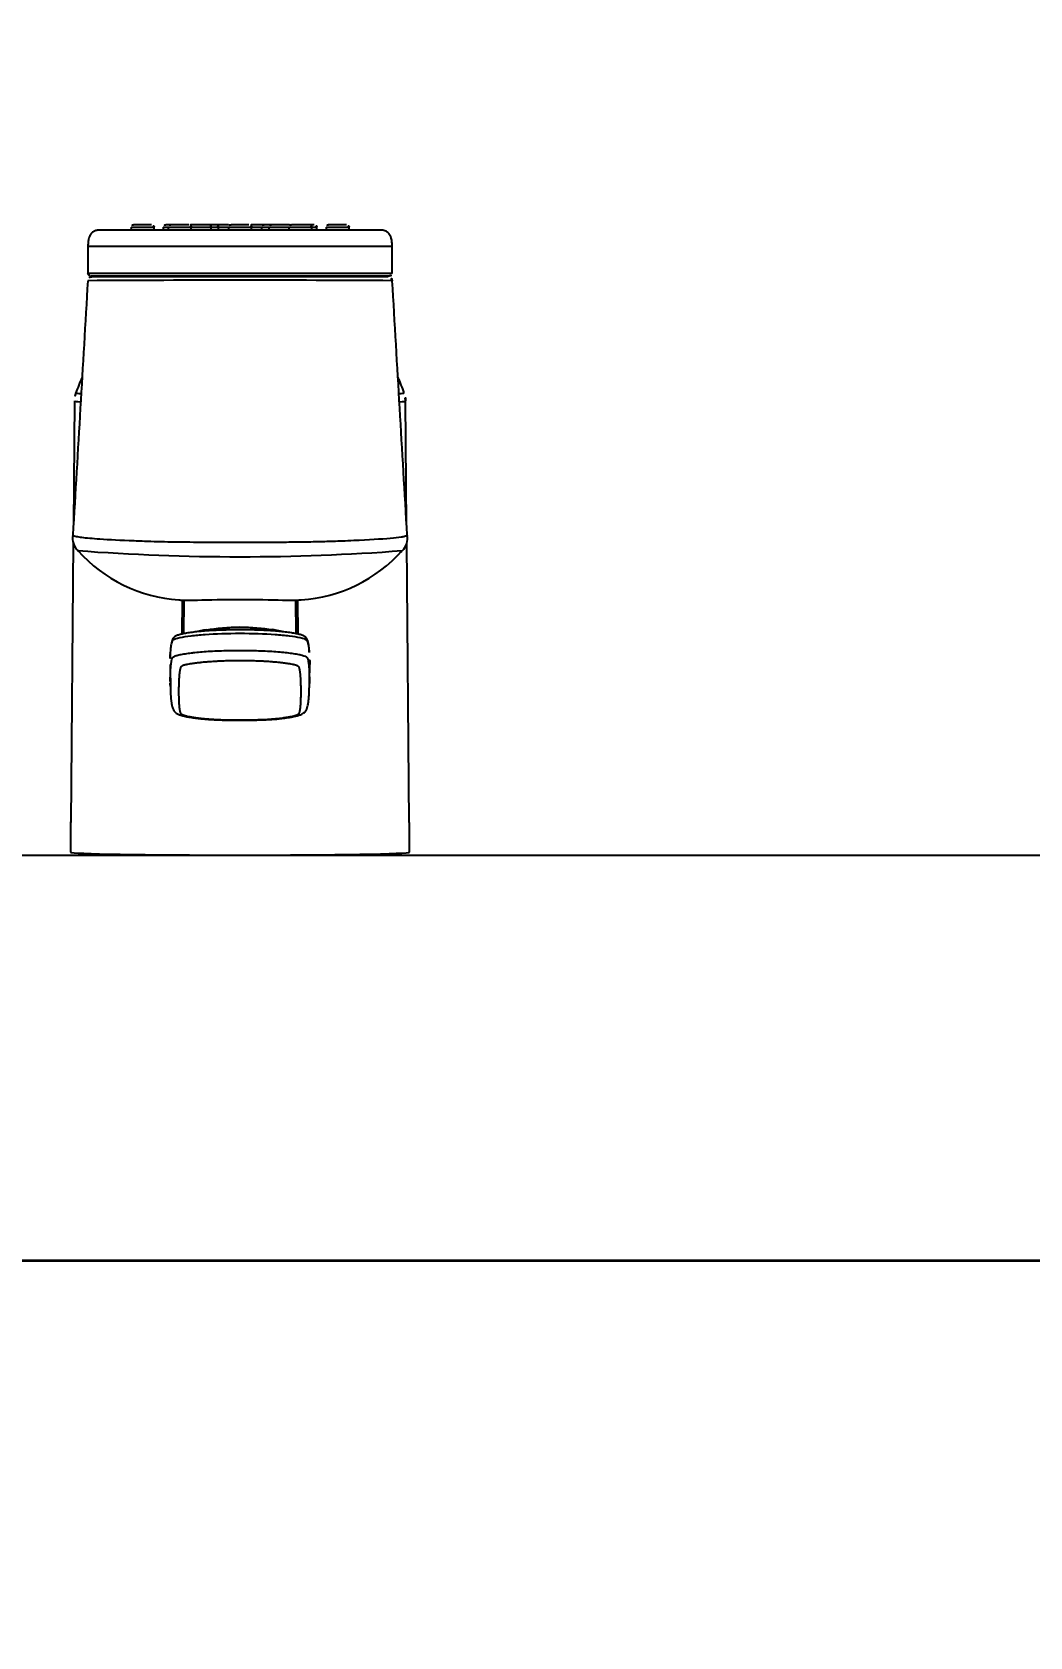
# Model space of a CAD drawing. Header units: metres. Extents: x 503482 to 1007323, y 2781056 to 5562345.
# Drawn here: x 503519.8337 to 503519.9515, y 2781133.132 to 2781133.3214 of the extents above; entities that cross this region are included whole.
import ezdxf

# ---------------------------------------------------------------- set-up
doc = ezdxf.new("R2010")
doc.units = ezdxf.units.M
doc.header["$LTSCALE"] = 10
doc.header["$MEASUREMENT"] = 0
doc.header["$PDMODE"] = 3
doc.layers.get('0').update_dxf_attribs({"linetype": 'CONTINUOUS'})
doc.layers.get('DEFPOINTS').update_dxf_attribs({"linetype": 'CONTINUOUS'})
doc.layers.add('01 wall', color=4, linetype='CONTINUOUS', lineweight=35)
doc.layers.add('01_WALLS', color=7, linetype='CONTINUOUS', lineweight=25)
doc.layers.add('FUR', color=31, linetype='CONTINUOUS')
doc.layers.add('IDS_FIXT', color=31, linetype='CONTINUOUS')
doc.styles.add('AREAL', font='times.ttf')
doc.dimstyles.new('bdc-1-100-A', dxfattribs={"dimtxt": 0.2, "dimasz": 0.1, "dimexe": 0, "dimexo": 0, "dimgap": 0.05, "dimtad": 1, "dimzin": 7, "dimdsep": 46, "dimtxsty": 'AREAL', "dimblk": 'OBLIQUE', "dimcen": 0.001, "dimdle": 0.1, "dimse1": 1, "dimse2": 1, "dimclrd": 15, "dimclre": 8, "dimclrt": 3, "dimadec": 0, "dimazin": 0, "dimtfac": 1, "dimtix": 1, "dimtmove": 2, "dimatfit": 3, "dimldrblk": 'OBLIQUE', "dimfxl": 0.1, "dimtolj": 1, "dimtzin": 0, "dimlwe": 5, "dimarcsym": 0})

# ---------------------------------------------------------------- blocks, each defined once
blk = doc.blocks.new('_Oblique')
at = {"color": 0, "linetype": 'ByBlock', "lineweight": -2}
blk.add_line((-0.5, -0.5), (0.5, 0.5), dxfattribs=at)
blk = doc.blocks.new('*D702')
at = {"layer": '01_WALLS', "color": 15, "linetype": 'Continuous', "lineweight": -2, "ltscale": 0.04, "transparency": 16777216}
blk.add_line((503519.1112062877, 2781134.250168437), (503520.8112062876, 2781134.250168437), dxfattribs=at)
at = {"layer": 'DEFPOINTS', "color": 0, "ltscale": 0.04, "transparency": 16777216}
for p in [(503520.7112062877, 2781134.250168437), (503519.2112062877, 2781133.132032817), (503520.7112062877, 2781133.132032817)]:
    blk.add_point(p, dxfattribs=at)
at = {"layer": '01_WALLS', "color": 15, "lineweight": -2, "ltscale": 0.04, "transparency": 16777216, "xscale": 0.1, "yscale": 0.1, "zscale": 0.1, "rotation": 180}
blk.add_blockref('_Oblique', (503519.2112062877, 2781134.250168437), dxfattribs=at)
at = {"layer": '01_WALLS', "color": 15, "lineweight": -2, "ltscale": 0.04, "transparency": 16777216, "xscale": 0.1, "yscale": 0.1, "zscale": 0.1}
blk.add_blockref('_Oblique', (503520.7112062877, 2781134.250168437), dxfattribs=at)
at = {"layer": '01_WALLS', "color": 3, "lineweight": 5, "ltscale": 0.04, "transparency": 16777216, "insert": (503519.9612062877, 2781134.402187182), "char_height": 0.2, "attachment_point": 5, "style": 'AREAL'}
blk.add_mtext('\\A1;1.50', dxfattribs=at)
blk = doc.blocks.new('A$C59800132')
at = {"layer": 'IDS_FIXT'}
for p, q in [((70.53582442779769, 39.96942723289431), (37.56549714607172, 39.68165571335429)), ((74.04450738797732, 40.00005147778028), (70.53587751620218, 40.00005147778028)), ((5.736527797509552, 37.94390776121963), (2.514865838987134, 37.94390776121963)), ((2.514865838988042, 2.056203957560683), (2.514865838988042, 37.9438989979999)), ((5.736527797509552, 37.94390776121963), (5.736527797509552, 2.056195194341853)), ((35.46178911022344, 39.66329413468429), (20.79646323116595, 39.53529227784203)), ((6.036527797509732, 2.356195194341125), (6.036527797509732, 37.64390776121945)), ((6.136527797509188, 36.00005147778029), (6.036527797509732, 36.00005147778029)), ((6.136527797509188, 37.47236745372084), (6.136527797509188, 2.527735431243852)), ((-2.20137717406e-05, 32.56302614601736), (-2.20137717406e-05, 30.45264450388641)), ((0.6281100883543334, 32.86879941157804), (0.2947422642964739, 32.86298045456442)), ((0.2947422642964739, 30.15269019534026), (0.2947422642964739, 32.86298045456442)), ((-2.20137717406e-05, 28.75880008083732), (-2.20137717406e-05, 28.16744385158472)), ((0.2947422642964739, 30.15269019534026), (0.6283792414615164, 30.14686654024081)), ((0.628361063767443, 29.06457772718932), (0.2947422642964739, 29.05875438938347)), ((0.2947422642964739, 28.46739816013178), (0.2947422642964739, 29.05875438938347)), ((0.628337269417898, 28.47322108260597), (0.2947422642964739, 28.46739816013178)), ((0.2947422642964739, 25.75710790090671), (0.2947422642964739, 28.46739816013178)), ((-2.20137717406e-05, 28.16744385158472), (-2.20137717406e-05, 26.05706220945467)), ((48.31142024799738, 26.85393894781828), (44.29845203870534, 26.81891830480708)), ((48.26400564943014, 26.63348646965642), (44.30563307562532, 26.59904631452264)), ((53.88904956090028, 28.18501993600512), (51.91261834958278, 28.21977783983675)), ((54.53338344485473, 28.17951111347611), (52.53323948923753, 28.21468621997792)), ((-2.20137717406e-05, 25.81630284241511), (-2.20137717406e-05, 23.70592120028414)), ((0.2947422642964739, 23.40596689173799), (0.2947422642964739, 25.75710790090671)), ((0.2947422642964739, 25.75710790090671), (0.6281960255191735, 25.75128744385438)), ((-2.20137717406e-05, 23.70592120028414), (-2.20137717406e-05, 22.8441923735254)), ((-2.20137717406e-05, 22.8441923735254), (-2.20137717406e-05, 21.35478019111451)), ((0.2947422642964739, 22.54423806497834), (0.2947422642964739, 23.40596689173799)), ((0.2947422642964739, 23.40596689173799), (0.6281695214656793, 23.4001468973147)), ((-2.20137717406e-05, 21.05524229884577), (-2.20137717406e-05, 18.94486065671481)), ((0.2947422642964739, 21.35519660739283), (0.2947422642964739, 22.54423806497834)), ((0.2947422642964739, 22.54423806497834), (0.6281152766714513, 22.5384190174027)), ((0.6280112218073555, 21.36101383868481), (0.2947422642964739, 21.35519660739283)), ((0.2947422642964739, 18.64490634816866), (0.2947422642964739, 21.35519660739283)), ((-2.20137717406e-05, 18.64532276444697), (-2.20137717406e-05, 17.15591058203608)), ((-2.20137717406e-05, 17.15591058203608), (-2.20137717406e-05, 16.29418175527644)), ((0.2947422642964739, 17.45586489058223), (0.2947422642964739, 18.64490634816866)), ((0.2947422642964739, 18.64490634816866), (0.6278782476265407, 18.63909143794989)), ((0.6278971689698665, 17.4616801310749), (0.2947422642964739, 17.45586489058223)), ((0.2947422642964739, 16.59413606382441), (0.2947422642964739, 17.45586489058223)), ((-2.20137717406e-05, 16.29418175527644), (-2.20137717406e-05, 14.18380011314639)), ((0.6279219432608443, 16.5999517367527), (0.2947422642964739, 16.59413606382441)), ((0.2947422642964739, 14.24299505465387), (0.2947422642964739, 16.59413606382441)), ((-2.20137717406e-05, 13.94304074610682), (-2.20137717406e-05, 11.83265910397676)), ((0.6279705536653637, 14.24881157608069), (0.2947422642964739, 14.24299505465387)), ((0.2947422642964739, 11.53270479542971), (0.2947422642964739, 14.24299505465387)), ((48.26126077962817, 13.36664036787624), (44.30617280029219, 13.40105194511761)), ((-2.20137717406e-05, 11.83265910397676), (-2.20137717406e-05, 11.24130287472508)), ((0.2947422642964739, 10.94134856617711), (0.2947422642964739, 11.53270479542971)), ((0.2947422642964739, 11.53270479542971), (0.6280082127350397, 11.52688761666104)), ((44.29849932599518, 13.18118423808391), (48.30708932079143, 13.14620180317161)), ((51.91262001694394, 11.73752777340178), (53.88905105006688, 11.77228560832918)), ((52.49822195820525, 11.74213165913261), (54.49836344963296, 11.77730654111019)), ((-2.20137717406e-05, 9.547458451674174), (-2.20137717406e-05, 7.437076809544123)), ((0.2947422642964739, 10.94134856617711), (0.6280279714937933, 10.93553104251896)), ((0.6280895891004548, 9.853231359419624), (0.2947422642964739, 9.847412760221232)), ((0.2947422642964739, 7.137122500997063), (0.2947422642964739, 9.847412760221232)), ((0.2947422642964739, 7.137122500997063), (0.6284716294776445, 7.131297233259829)), ((6.036527797509732, 4.000051477780288), (6.136527797509188, 4.000051477780288)), ((2.514865838988042, 2.056195194340943), (5.736527797509552, 2.056195194340943)), ((20.79646323116595, 0.4648106777185605), (35.46189707601115, 0.3368078785297257)), ((37.57092371604358, 0.3183998780341426), (70.53582442779769, 0.030675722666274)), ((70.53587751620218, 5.14777802891e-05), (74.04450738797732, 5.14777802891e-05))]:
    blk.add_line(p, q, dxfattribs=at)
for centre, radius, start, end in [((5.736527797509552, 37.64390776122036), 0.3000000000000016, 0, 90), ((6.636527786920851, 37.4723666044174), 0.4999999133090017, 93.5204057216228, 180.0006888358232), ((2742.480444980154, 19.99992931063843), 2735.932190438321, 179.6236371226484, 180.3763577452712), ((26.55174186804925, 20.00005147778029), 20.5, 109.115534656873, 114.5673458014406), ((20.78012835508435, 36.76428188745012), 2.767811616533029, 89.6678627877113, 109.9147212082552), ((37.00317699013522, 37.6973587415996), 2.066426449127114, 44.9579084642691, 99.91161484078398), ((-214.3438757009617, 20.00919397699727), 253.5245366844839, 355.6647086102183, 4.330797803843537), ((26.5965353971551, 26.13564276343004), 17.61804210539533, 46.69542189529572, 47.68995640875049), ((26.6411912187159, 26.03320915585118), 17.65748860294938, 3.877100424264289, 47.9608315326925), ((0.2999779862275318, 32.56302614601736), 0.2999999999999998, 91.00000000002828, 180), ((0.2999779862275318, 30.45264450388641), 0.2999999999999981, 180, 268.9999999999717), ((0.2999779862275318, 28.75880008083732), 0.2999999999999998, 91.00000000002828, 180), ((0.2999779862275318, 28.16744385158472), 0.2999999999999998, 91.00000000002828, 180), ((0.2999779862275318, 26.05706220945467), 0.2999999999999981, 180, 268.9999999999717), ((0.2999779862275318, 25.81630284241511), 0.2999999999999998, 156.3426781502165, 180), ((72.6294213402789, 20.09567974980655), 25.11887755489089, 167.8977394479823, 171.4785818938838), ((0.2999779862275318, 23.70592120028414), 0.2999999999999981, 180, 268.9999999999717), ((0.2999779862275318, 22.8441923735254), 0.2999999999999981, 180, 268.9999999999717), ((60.62435289152197, 20.00451563745446), 13.11184444756232, 166.2324750895631, 193.8376394605455), ((0.2999779862275318, 21.05524229884577), 0.3, 91.00000000002828, 180), ((0.2999779862275318, 21.35478019111451), 0.2999999999999981, 180, 209.9490583989227), ((0.2999779862275318, 18.94486065671481), 0.2999999999999981, 180, 268.9999999999717), ((0.2999779862275318, 18.64532276444697), 0.3, 150.0509416010773, 180), ((0.2999779862275318, 17.15591058203608), 0.3000000000000003, 91.00000000002828, 180), ((0.2999779862275318, 16.29418175527644), 0.3000000000000003, 91.00000000002828, 180), ((69.576010544778, 19.24008914286423), 21.99875139512943, 188.2924895816579, 192.0999093763453), ((0.2999779862275318, 13.94304074610682), 0.2999999999999998, 91.00000000002828, 180), ((0.2999779862275318, 14.18380011314639), 0.2999999999999981, 180, 203.6573218497252), ((0.2999779862275318, 11.83265910397676), 0.2999999999999981, 180, 268.9999999999717), ((26.62414106256529, 13.98051047907665), 17.67938619504251, 312.0488190078903, 356.126351950232), ((0.2999779862275318, 11.24130287472508), 0.2999999999999981, 180, 268.9999999999717), ((0.2999779862275318, 9.547458451674174), 0.2999999999999998, 91.00000000002828, 180), ((0.2999779862275318, 7.437076809544123), 0.2999999999999981, 180, 268.9999999999717), ((5.736527797509552, 2.356195194341125), 0.3000000000000016, 270, 0), ((6.636527767455842, 2.527741466792576), 0.4999997676751021, 179.9981582290575, 266.2658532106477), ((26.55174186804925, 20.00005147778029), 20.50000000000002, 245.5225573616476, 250.884465343127), ((20.79657555522317, 3.289388384491758), 2.823155378310058, 250.1428828133072, 269.9936912193564), ((37.00357722226272, 2.302097871915063), 2.065548001639478, 260.0750992433456, 314.9700201861348), ((26.60375016631042, 13.86063550770359), 17.6104978105071, 312.2940279996131, 313.1972352666009)]:
    blk.add_arc(centre, radius, start, end, dxfattribs=at)
for centre, major_axis, ratio, start_param, end_param in [((74.04450738797732, 20.00005147778029), (-3.7e-15, -20), 0.0174524064372821, 0, 3.141592653589792), ((19.84056774177406, 20.00005147778029), (-3.6e-15, -19.36998758736667), 0.0174524064372896, 2.889060391582857, 3.147641317190017), ((20.79651516542708, 20.00005147778029), (-5.3e-15, -19.53524102670771), 0.0174524064372817, 2.870563177362762, 3.141744981632772), ((19.84056774177406, 20.00005147778029), (3.6e-15, 19.36998758736666), 0.0174524064372825, 3.135543989989678, 3.392355973877153), ((20.79651516542708, 20.00005147778029), (3.6e-15, 19.53524102670771), 0.0174524064372849, 3.141440325543897, 3.412328863397877), ((70.53587751620218, 20.00005147778029), (-3.7e-15, -20), 0.0174524064372821, 6.227686947978853, 6.283185307179584)]:
    blk.add_ellipse(centre, major_axis=major_axis, ratio=ratio, start_param=start_param, end_param=end_param, dxfattribs=at)
for points, knots in [([(2.514865789585201, 37.94395288443775), (2.395851729722378, 37.94445085817733), (2.210653408126745, 37.94352646461175), (1.929951459985204, 37.92381854666292), (1.706324304455845, 37.88512096201612), (1.532245120238254, 37.83644109540728), (1.404672782372472, 37.78754489507264), (1.298850620672054, 37.73756255155696), (1.188272448533098, 37.67469383171465), (1.054652789376632, 37.57843856209365), (0.92173018266476, 37.44805406464548), (0.8037291586015269, 37.28466478308656), (0.7106241403380409, 37.09443301057763), (0.6438523290162266, 36.85491977482889), (0.633239880246947, 36.69499513062146), (0.6281312215851358, 36.59374885365743)], [0, 0, 0, 0, 0.1227692965052965, 0.227210904036956, 0.3130746669239416, 0.3809643721256298, 0.4317573036659786, 0.467942715022058, 0.5136593503927654, 0.5760269914347818, 0.6545532684585309, 0.724254017501256, 0.8039869435694081, 0.8952415563733102, 1, 1, 1, 1]), ([(36.64858850389464, 39.73303665984167), (36.65920106842623, 39.73377260539655), (36.71077733535367, 39.71366560788556), (36.78693999579173, 39.51198413288057), (36.90132674166034, 38.88906105416936), (37.07595210227464, 37.34131037668249), (37.2302536068064, 34.78450970302038), (37.3497521861118, 31.88255755446971), (37.41228936221523, 30.0097167004069), (37.46102779616104, 27.81018958492041), (37.48559598757311, 25.68207636600528), (37.4921989440827, 23.07062634080375), (37.47691500900783, 19.97733692093334), (37.49482281217024, 16.29690430766913), (37.47930841067954, 13.33030332214548), (37.43841365324896, 11.07473809313342), (37.39150669583886, 9.298411742149256), (37.29027419275826, 6.527766201385927), (37.13555326590178, 3.516551738914131), (36.9608695928855, 1.529904504394834), (36.8356445135205, 0.723277339773631), (36.74232938882051, 0.3529634031938258), (36.68279296002403, 0.2652434483197794), (36.64782826416922, 0.267444232197704)], [0, 0, 0, 0, 0.0110370606587798, 0.0537043730978347, 0.079885833644967, 0.1337855133367159, 0.2481409416490062, 0.2777325585705836, 0.3176998138344456, 0.3582719498516077, 0.399458737545161, 0.4307042937137604, 0.4940056121378932, 0.5580300733552817, 0.6218987729640763, 0.6534589329448554, 0.6846352173689328, 0.7254713709705939, 0.8238003023447495, 0.8990539488494738, 0.935568332933192, 0.9623999840873619, 1, 1, 1, 1]), ([(0.6281064198992681, 36.5921080186954), (0.6280656849421578, 36.57516771319571), (0.6279985415094416, 36.54236042379853), (0.6279397233820418, 36.36089336273018), (0.6278918173165949, 36.09801322919157), (0.6278486436322055, 35.75639866239908), (0.6278193853149788, 35.35007241688982), (0.6278190032844578, 34.88952494858313), (0.6278570518097695, 34.38546042895541), (0.6279328441432881, 33.84782346039447), (0.6280336912577698, 33.285988741849), (0.6281494049471803, 32.66450898497715), (0.6282606905024295, 31.98621676557105), (0.6283431449573982, 31.2567876144476), (0.6283820493781604, 30.54163574101222), (0.6283850596837512, 29.85120874814766), (0.6283674808164506, 29.19438722547784), (0.6283426421650802, 28.57865395922818), (0.6283162768750117, 28.01027065245218), (0.6282891264854698, 27.44888751044346), (0.6282453584690302, 26.88971225805472), (0.6282016526556617, 26.30158058631423), (0.6281931054245434, 25.69953370512121), (0.6281961488239176, 25.05809587925432), (0.6281999581879063, 24.37703487977706), (0.628187399327544, 23.60518076737753), (0.6281387020499098, 22.73622945530133), (0.6280477719838018, 21.76509127816553), (0.6279495844883058, 20.74127198305359), (0.6278848457786808, 19.66797771709389), (0.6278705063568851, 18.54959323592266), (0.6278965561759833, 17.39490818175545), (0.6279344186323215, 16.23384137252105), (0.6279614719715028, 15.09944737128626), (0.6279745816827929, 14.01944967106283), (0.6279817602498952, 12.91990703803913), (0.6279947434850329, 11.81765049463865), (0.6280295689721243, 10.73192381945228), (0.6280904615923646, 9.746190427679721), (0.6281661993634771, 8.977629230183082), (0.6282460294060002, 8.39166732034937), (0.6283163820253324, 7.958045844527078), (0.6284063185348714, 7.54418799848645), (0.6284844469191739, 7.127256670328277), (0.6284969490870937, 6.688658430965006), (0.6284598515521794, 6.22591805637785), (0.6283754207079256, 5.772644609672168), (0.6282613756802676, 5.338390851512483), (0.628133300441732, 4.931304197417373), (0.6280031805918043, 4.544937532587936), (0.6278995899210713, 4.217043657895374), (0.6278352238869048, 3.947690077570768), (0.6278148285528005, 3.734077901951422), (0.6278476261131801, 3.566382504800456), (0.6279475527526301, 3.446864991046822), (0.6280685483761772, 3.421623151173661), (0.6281437651459783, 3.40809441078818)], [0, 0, 0, 0, 0.0262070562232762, 0.0514637900592578, 0.0757799099280612, 0.0991639510050415, 0.1216239725832946, 0.1431674860966295, 0.1638009217640778, 0.1835290911014998, 0.2023549028758536, 0.2202796490629721, 0.2414174961127713, 0.2611478323085333, 0.2794703997863228, 0.2963855857677067, 0.3118944714378578, 0.3259984837633581, 0.3386989910430048, 0.349997040561189, 0.3628801994542659, 0.3747774567887045, 0.3872929310714794, 0.4004271758669147, 0.4141801253127364, 0.428551515198531, 0.4466124180306234, 0.4655637723104748, 0.4854076254922532, 0.506147078592252, 0.5277844061471785, 0.5503198055267773, 0.5735708296858995, 0.5963578888815139, 0.6184653163356428, 0.6398909949570614, 0.6657094046526125, 0.6904571308741696, 0.7141303231039445, 0.7367254715572445, 0.7491536863052523, 0.7612288174976137, 0.7729509090329968, 0.7851891381731547, 0.7990866073875253, 0.8146488123885495, 0.8318777001550653, 0.8483241107897207, 0.8660550361421705, 0.8850776882619458, 0.9054016932260818, 0.9226070900320248, 0.9406607094442831, 0.9595710821841708, 0.979347599238502, 1, 1, 1, 1]), ([(44.2637570728366, 12.78244900677782), (44.28286418217521, 12.90387196830943), (44.2981551859093, 13.09585545433128), (44.31587508786651, 13.75114403805401), (44.30874651219983, 14.3076059857658), (44.26380061447162, 16.3233643241856), (44.21083778472893, 18.16671074917212), (44.21148367577553, 21.8359908011862), (44.26387183676978, 23.67637552452197), (44.30887575053293, 25.69629101889223), (44.31598802303322, 26.24977564194523), (44.2978063758046, 26.9183377846648), (44.28147859204364, 27.11480795639818), (44.2611953041387, 27.23428561759647)], [0, 0, 0, 0, 0.0884262075979851, 0.0884262075979851, 0.2249540598519594, 0.2249540598519594, 0.4980097643599108, 0.4980097643599108, 0.7710654688678619, 0.7710654688678619, 0.9075933211218388, 0.9075933211218388, 1, 1, 1, 1]), ([(50.47299994240893, 28.1882000760088), (50.34890218607325, 28.18327147048695), (50.14208583510662, 28.17378690475925), (49.80122155444951, 28.14239505966725), (49.515908390802, 28.09748424182453), (49.35221513257966, 28.06276687819354), (49.26377161298751, 28.04125928862504), (49.25000109668781, 28.0377386585169), (49.23947345009219, 28.035619126028), (49.20162721815358, 28.0288030436359), (49.13046498014955, 28.01508400879356), (49.03240847934194, 27.98812854697008), (48.91484921449137, 27.93827865360436), (48.79210171514387, 27.85960098958276), (48.69322820081197, 27.76572378693527), (48.62109465345657, 27.6778367306988), (48.5564512724586, 27.5785755720126), (48.49676909635036, 27.45993457911481), (48.43670600933364, 27.30960571609649), (48.37456165453659, 27.11142231388021), (48.31628535242635, 26.88359617385322), (48.26187126168679, 26.63019865296701), (48.21152967917622, 26.35675662778885), (48.16246054687964, 26.05347869828802), (48.11431913304204, 25.72256775496589), (48.0681891811837, 25.36397262243099), (48.02635549451588, 24.99639014479271), (47.98862315894893, 24.61965012974906), (47.95490158105986, 24.23519981795835), (47.92548262262061, 23.84666474412097), (47.90001181100706, 23.45190378300594), (47.87792294398878, 23.04851111842982), (47.85880045314843, 22.62952057038638), (47.84273056305301, 22.19601544182115), (47.82978272896072, 21.74951644415159), (47.82012545568067, 21.28988392319752), (47.81312336252085, 20.80823812761537), (47.80920293646885, 20.30830656448415), (47.80876889937917, 19.79681050879026), (47.81191729742475, 19.29078169371223), (47.81860457276252, 18.79354512413101), (47.82875657305249, 18.30800119591367), (47.84227748268675, 17.83661615899291), (47.8590591199827, 17.38140954271512), (47.87898724629211, 16.94395697284017), (47.90195984862111, 16.52545709938022), (47.92785851059214, 16.12667200100441), (47.95667366650378, 15.74857012938901), (47.98865682197811, 15.38331104959343), (48.02404769550412, 15.02602811414181), (48.06336425541577, 14.67400958367852), (48.10629612069079, 14.33137588753834), (48.15288682921255, 13.99969657035399), (48.20052130159364, 13.69558245152802), (48.2503110640382, 13.4135517822333), (48.3017710367476, 13.16189463447699), (48.35774291251254, 12.92899592876256), (48.41893346255529, 12.71804509117101), (48.48428441169199, 12.53989859426929), (48.55507721104368, 12.39192714182809), (48.64093226801196, 12.26166163395555), (48.73971264996818, 12.1583415689538), (48.83877852672958, 12.08583825851838), (48.92055814243668, 12.04177122957117), (48.98058756606497, 12.01577130776241), (49.00945776940261, 12.00373584913086), (49.10295425157073, 11.96705171023404), (49.20844058832336, 11.93565265386769), (49.3104260144637, 11.91004514015731), (49.36978471709061, 11.89713262758141), (49.38712054109783, 11.89351124577934)], [0, 0, 0, 0, 0.073288235105642, 0.1443071705681981, 0.2071267153374994, 0.2409336033306049, 0.2473426495368983, 0.252848581064543, 0.2585055286061557, 0.2688290260775173, 0.2791372504960191, 0.2896102688053868, 0.3004286960257816, 0.3116390373368831, 0.3231147509473361, 0.330248849580014, 0.3379762938842013, 0.3454738109765457, 0.357806117433614, 0.3707998246510482, 0.3845107145259576, 0.3976610262050952, 0.4106025154695736, 0.4234631607960584, 0.4379609940826277, 0.4518798342350234, 0.4653723846574171, 0.4784768789791214, 0.4912374574498929, 0.5036643058571558, 0.5154842191350595, 0.5274308307614481, 0.5395303506357845, 0.5517932457548107, 0.5642216926436501, 0.576806754511051, 0.5896881712138194, 0.6036420747886396, 0.6175166863515431, 0.6312563177380552, 0.6448169379435278, 0.6581653044004555, 0.6712798446249483, 0.6841508667454737, 0.6967802293447379, 0.7091806390334267, 0.7213747476323294, 0.7333921536840454, 0.745257974582829, 0.7577406317382658, 0.7705650918780609, 0.7837446278244246, 0.7972761416559404, 0.8111444704646587, 0.8234295347021015, 0.8364578574297592, 0.8494817459128386, 0.8626468571678071, 0.8762483348929636, 0.8872028462256086, 0.8968030862651655, 0.905893735581512, 0.9142869821274734, 0.9217026570618466, 0.9284826460038796, 0.9355345883078552, 0.9435663749792322, 0.9665904939225732, 0.9901806294039704, 0.9999999999999998, 0.9999999999999998, 0.9999999999999998, 0.9999999999999998]), ([(50.50476894251825, 28.19091194814428), (50.26987936172828, 28.17735530820119), (50.03500090122179, 28.15725054404811), (49.62412745911206, 28.10491371652097), (49.44812013622231, 28.07892457662274), (49.18420823534233, 27.99365529482111), (49.09572293385007, 27.98245167072855), (48.92335517888749, 27.72325135593565), (48.83881892761747, 27.46445051016417), (48.68662241673792, 26.76650969706499), (48.6163878456773, 26.3216894877578), (48.48913968235137, 25.32201292517311), (48.43189677265399, 24.76692612314582), (48.29626098220069, 22.89712213174607), (48.25754295327989, 21.44275885553998), (48.25767629927394, 18.57224829102688), (48.29699745298056, 17.10710995326462), (48.43113733158133, 15.24582707872741), (48.48710979366842, 14.69547920743844), (48.61378434010294, 13.68646180880296), (48.68281124546957, 13.24086110821372), (48.83536297336559, 12.52536503861302), (48.9184964519891, 12.26335273860422), (49.08940527498179, 11.98871714783672), (49.17864727792585, 11.97404887423727), (49.4430644638087, 11.88384521260468), (49.61942712008113, 11.85713235711864), (50.10109333233685, 11.79320066152468), (50.40642915558692, 11.76974776561928), (50.71178272449015, 11.75617412400515)], [0, 0, 0, 0, 0.120585434253403, 0.120585434253403, 0.2109580804719942, 0.2109580804719942, 0.2561444035812898, 0.2561444035812898, 0.3013307266905855, 0.3013307266905855, 0.3465170497998811, 0.3465170497998811, 0.3917033729091766, 0.3917033729091766, 0.4820760191277679, 0.4820760191277679, 0.572448665346359, 0.572448665346359, 0.6176349884556545, 0.6176349884556545, 0.6628213115649499, 0.6628213115649499, 0.7080076346742455, 0.7080076346742455, 0.7531939577835409, 0.7531939577835409, 0.8435666040021321, 0.8435666040021321, 1, 1, 1, 1]), ([(53.88905105006688, 11.77228560832918), (53.76143419288291, 11.77234788369696), (53.63381803386528, 11.77284291151591), (53.14229867425456, 11.77803318872884), (52.77838896501815, 11.78720677643014), (52.23257190617733, 11.82069002224307), (52.05064294994099, 11.83511085679856), (51.77778649730135, 11.86711763966013), (51.68684051856144, 11.87953427940101), (51.50497361913313, 11.91053665495928), (51.41405011844837, 11.92879702301979), (51.27772023208581, 11.96687746450243), (51.23228529937112, 11.98131988607201), (51.16417480614109, 12.0089199160675), (51.14147806882193, 12.01911422533976), (51.09612066672617, 12.04328124389212), (51.07340373698114, 12.05696245947911), (51.02835951480665, 12.09439495013339), (51.00620339305351, 12.12078089181614), (50.96236457914983, 12.18969283173919), (50.94071859364158, 12.23187070762014), (50.87658045358239, 12.38114599748678), (50.83488753228811, 12.51097919364929), (50.77387375739545, 12.74963431629385), (50.75377458074126, 12.83666938407805), (50.71478182746978, 13.02141891314022), (50.69578994628409, 13.11948586891231), (50.6401883374474, 13.42922183331575), (50.60494744986136, 13.65637062821497), (50.554385713207, 14.02315080612425), (50.53789395825152, 14.14995265576544), (50.50571885436966, 14.41080481423705), (50.49004678279562, 14.54389660589277), (50.4448852097812, 14.95262272632863), (50.4173616160333, 15.24031921096321), (50.36778741912893, 15.84809220025363), (50.34573645912224, 16.16816823388399), (50.30744903793493, 16.84292627828199), (50.29174464574499, 17.18823738695119), (50.26657895302196, 17.89229924092797), (50.25710882285421, 18.25122583661141), (50.24381400012771, 18.98167538763209), (50.2400216231099, 19.35383381327392), (50.23751525055287, 20.09234205100893), (50.23863240083027, 20.46095090723338), (50.24427356844899, 21.01230267614846), (50.24682651084638, 21.19584380100787), (50.25340357038476, 21.56240304918993), (50.25744545899943, 21.74595635619971), (50.28135277433467, 22.65059205376383), (50.31232231999638, 23.33891810206296), (50.37925897040077, 24.31119122794553), (50.40441244772137, 24.61676707884817), (50.45989997063953, 25.19325806458255), (50.49044836094254, 25.46321307139533), (50.53885995036035, 25.85155723417938), (50.55550239374224, 25.97811531370371), (50.58945698062235, 26.22149356209502), (50.60680036621215, 26.33859440155902), (50.66001595959642, 26.67504985997585), (50.69706819901966, 26.87961909565093), (50.75544007338247, 27.15159672094797), (50.77536418762429, 27.23642909264072), (50.81623619875879, 27.39335181945718), (50.83722924002814, 27.46547732072941), (50.90047374135247, 27.65712665124102), (50.94340938665391, 27.75370602032399), (51.00898665854221, 27.85202856256274), (51.03100983362674, 27.87645700114172), (51.07560597542397, 27.91144171878477), (51.09807970317707, 27.92439889064099), (51.16562729967063, 27.95884073864636), (51.21079410919993, 27.97528970491476), (51.346218024295, 28.0183455291226), (51.43655254193345, 28.03784533653288), (51.61724057452285, 28.07098107653928), (51.70759900025132, 28.08405400602897), (51.97869368557532, 28.11767453349421), (52.15944962169851, 28.13266985836708), (52.8564764519524, 28.17769054446762), (53.37276094240769, 28.18411271897185), (53.88904956090028, 28.18501993600512)], [0, 0, 0, 0, 0.0450828240333319, 0.0450828240333319, 0.173639547646451, 0.173639547646451, 0.2379179094530102, 0.2379179094530102, 0.2700570903562898, 0.2700570903562898, 0.3021962712595694, 0.3021962712595694, 0.3182658617112092, 0.3182658617112092, 0.326300656937029, 0.326300656937029, 0.3343354521628489, 0.3343354521628489, 0.3423702473886689, 0.3423702473886689, 0.3504050426144887, 0.3504050426144887, 0.3664746330661285, 0.3664746330661285, 0.3745094282919484, 0.3745094282919484, 0.3825442235177683, 0.3825442235177683, 0.3986138139694082, 0.3986138139694082, 0.4066486091952281, 0.4066486091952281, 0.414683404421048, 0.414683404421048, 0.4307529948726878, 0.4307529948726878, 0.4468225853243279, 0.4468225853243279, 0.4628921757759673, 0.4628921757759673, 0.4789617662276071, 0.4789617662276071, 0.4950313566792472, 0.4950313566792472, 0.5111009471308867, 0.5111009471308867, 0.5191357423567066, 0.5191357423567066, 0.5271705375825265, 0.5271705375825265, 0.5593097184858064, 0.5593097184858064, 0.5753793089374462, 0.5753793089374462, 0.5914488993890858, 0.5914488993890858, 0.5994836946149056, 0.5994836946149056, 0.6075184898407257, 0.6075184898407257, 0.6235880802923655, 0.6235880802923655, 0.6316228755181852, 0.6316228755181852, 0.6396576707440051, 0.6396576707440051, 0.6557272611956451, 0.6557272611956451, 0.6637620564214651, 0.6637620564214651, 0.6717968516472848, 0.6717968516472848, 0.6878664420989244, 0.6878664420989244, 0.720005623002204, 0.720005623002204, 0.7521448039054837, 0.7521448039054837, 0.8164231657120428, 0.8164231657120428, 1, 1, 1, 1]), ([(55.10553342215189, 12.79389313245701), (54.88917010335081, 12.79389319791971), (54.50501964289833, 12.79723016938987), (54.02973816143367, 12.80971828818747), (53.70058539213368, 12.82407669187432), (53.47713049422328, 12.83715006048351), (53.33513499225592, 12.84714499293113), (53.23537258703345, 12.85510477416574), (53.16697141232817, 12.86105459439204), (53.11503346690186, 12.86586254125359), (53.07448493396076, 12.86982949504818), (53.04866132076403, 12.87243368161125), (53.02815964962793, 12.87457027886012), (53.0190077138277, 12.87552878841779), (52.99129663317671, 12.87849742305479), (52.96066964287093, 12.88189096462429), (52.9106292990773, 12.88763758791901), (52.84833392427845, 12.89533484781441), (52.76861324563561, 12.90601012980278), (52.68302062860858, 12.9188463705932), (52.60169211717675, 12.93255870634493), (52.53784265930425, 12.94485934783551), (52.50114409025536, 12.9524297239268), (52.47775442650709, 12.95753893336678), (52.4667829409309, 12.9599635195791), (52.43728333461515, 12.96674155997334), (52.40523553372077, 12.97455915462342), (52.35488261342744, 12.98769095892749), (52.30076256203211, 13.00382003517643), (52.25015580487616, 13.021602083184), (52.21847749257268, 13.03402333446593), (52.19564380288739, 13.04426298202997), (52.18553154467008, 13.04879472330958), (52.15747469831511, 13.0631640797792), (52.13271019896457, 13.07915952346775), (52.10171323819485, 13.1032170866456), (52.0716603344863, 13.135236119816), (52.04798451618444, 13.16764412987959), (52.01520366770091, 13.22801748884467), (51.98548817664415, 13.29775026172865), (51.95638455837707, 13.37895800879414), (51.92529880715574, 13.4840123716549), (51.90256574614341, 13.57284620937389), (51.86493376089128, 13.73756751674591), (51.81510773377521, 14.00419837545451), (51.7515743690974, 14.4176894416787), (51.68387448505381, 14.95725941844193), (51.63743008859365, 15.37391366283464), (51.60664001922215, 15.67495866490753), (51.58377242310689, 15.92080607128082), (51.57041723433032, 16.07136433545838), (51.54663021548913, 16.36138779071916), (51.52476189155914, 16.66133026648731), (51.49890391667304, 17.06040753977413), (51.47253795163123, 17.55322338823589), (51.44722602867751, 18.15947267114006), (51.42493074542016, 19.01497036696855), (51.41660294725625, 20.00050023553194), (51.42404077611081, 20.98123272452903), (51.445724696071, 21.83830346556715), (51.47061235337606, 22.44533689389209), (51.49669978812108, 22.93795947441322), (51.52235311788991, 23.33620761677412), (51.544119258112, 23.6356132486726), (51.56776470427849, 23.92413391857826), (51.58125022030526, 24.07602716425207), (51.6041907087174, 24.32191228572719), (51.63514044587009, 24.6228464842734), (51.6817970138636, 25.03801759718044), (51.74985740818556, 25.57438425968304), (51.81369751321745, 25.98378232893538), (51.86409013075354, 26.24814421187875), (51.90201513160445, 26.41046603726682), (51.92528001473329, 26.4989289713767), (51.9559670489707, 26.59968781647149), (51.98493772597885, 26.67820594119803), (52.01445458713624, 26.7453397357549), (52.04715381399456, 26.80354347278717), (52.07046518334482, 26.83423759611742), (52.10036738156849, 26.86488779606589), (52.13127004329453, 26.88793850898856), (52.15604704512315, 26.90332731921353), (52.18408372131397, 26.91716540895777), (52.1944302156089, 26.92164630529533), (52.21745061873662, 26.93160645164244), (52.24941289432354, 26.943720295003), (52.30017462931482, 26.9609494738952), (52.35429859820396, 26.9765262188039), (52.40449897979214, 26.98915030443914), (52.43640941182912, 26.996649160571), (52.46574728195263, 27.00313629174707), (52.47665681871057, 27.00545537100789), (52.49993002091014, 27.01034677689768), (52.53647671372346, 27.01760044711955), (52.60014136119115, 27.02940441422106), (52.68140403959114, 27.04259897457542), (52.76705435456825, 27.05498135325888), (52.84698792743438, 27.06531077456475), (52.90941903518888, 27.07276439021007), (52.95977507163661, 27.07835620144761), (52.99043298432025, 27.08164380472408), (53.01848217326368, 27.08455294787473), (53.02691929207412, 27.0854077940503), (53.04685882426475, 27.0874195955912), (53.07156405460228, 27.08982840617045), (53.11085679937332, 27.09354555496338), (53.16110244107584, 27.09803693412869), (53.22756312826822, 27.10361551311235), (53.32482033323413, 27.11109573748399), (53.46401313594743, 27.12053507852579), (53.68457615833814, 27.13297302356023), (54.01252346886213, 27.14682867634292), (54.49162476191486, 27.15927897962956), (54.88359907840096, 27.16310708256969), (55.10548422301508, 27.16351441938059)], [0, 0, 0, 0, 0.0625, 0.1145833333333333, 0.15625, 0.1822916666666666, 0.203125, 0.2161458333333333, 0.2265625, 0.234375, 0.2408854166666666, 0.2454427083333333, 0.248046875, 0.25, 0.251953125, 0.2545572916666667, 0.2591145833333333, 0.265625, 0.2734375, 0.2838541666666667, 0.2942708333333333, 0.3033854166666667, 0.3079427083333333, 0.310546875, 0.3125, 0.314453125, 0.3170572916666667, 0.3216145833333333, 0.328125, 0.3346354166666667, 0.3391927083333333, 0.341796875, 0.34375, 0.345703125, 0.3483072916666667, 0.3515625, 0.35546875, 0.359375, 0.36328125, 0.3671875, 0.37109375, 0.375, 0.37890625, 0.3841145833333333, 0.3932291666666667, 0.4036458333333333, 0.4140625, 0.421875, 0.4283854166666667, 0.43359375, 0.4375, 0.44140625, 0.4466145833333333, 0.453125, 0.4609375, 0.4713541666666667, 0.484375, 0.5, 0.515625, 0.5286458333333334, 0.5390625, 0.546875, 0.5533854166666666, 0.55859375, 0.5625, 0.56640625, 0.5716145833333334, 0.578125, 0.5859375, 0.5963541666666666, 0.6067708333333334, 0.6158854166666666, 0.62109375, 0.625, 0.62890625, 0.6328125, 0.63671875, 0.640625, 0.64453125, 0.6484375, 0.6516927083333334, 0.654296875, 0.65625, 0.658203125, 0.6608072916666666, 0.6653645833333334, 0.671875, 0.6783854166666666, 0.6829427083333334, 0.685546875, 0.6875, 0.689453125, 0.6920572916666666, 0.6966145833333334, 0.7057291666666666, 0.7161458333333334, 0.7265625, 0.734375, 0.7408854166666666, 0.7454427083333334, 0.748046875, 0.75, 0.751953125, 0.7545572916666666, 0.7591145833333334, 0.765625, 0.7734375, 0.7838541666666666, 0.796875, 0.8177083333333331, 0.84375, 0.8854166666666666, 0.9375, 1, 1, 1, 1]), ([(54.49778291471739, 11.77729541654116), (54.65963641205418, 11.78035600525254), (54.90499915616692, 11.78577987239805), (55.29158691406428, 11.80070861099557), (55.58202684299613, 11.81690159430853), (55.82590684106071, 11.8345276512573), (55.99002484680022, 11.84978563129425), (56.14809815646549, 11.86636015341901), (56.27957274991878, 11.88241458035463), (56.41058811212586, 11.90065945830611), (56.53101686849641, 11.91955763328133), (56.65473362763078, 11.94177358455909), (56.77475512756065, 11.96796420753071), (56.92887344974497, 12.00729603907985), (57.06243544980043, 12.0518446696351), (57.24340331261828, 12.12240060776366), (57.46935959287203, 12.26959316626562), (57.62958509520377, 12.43175311386494), (57.80515303732227, 12.77373161539526), (57.90356794064064, 13.07638359912198), (58.00106216039146, 13.43864721491263), (58.08846761795575, 13.85372731026291), (58.18201163132379, 14.39851482073209), (58.26514079413754, 15.0255657541993), (58.33073699346368, 15.64864410836799), (58.38010576615125, 16.28412632567506), (58.41611712984196, 16.91142108397343), (58.45264004898488, 17.80540630257383), (58.47813468230925, 19.04634275658645), (58.48213035449589, 20.46418981946772), (58.46574291859361, 21.69840774055683), (58.44026355426375, 22.56837959105906), (58.41223649464883, 23.17195583335342), (58.38806793888853, 23.58337564859903), (58.36035044141318, 23.98018640962618), (58.31526654797378, 24.51024879883608), (58.24343120079628, 25.14649646487305), (58.1553542251504, 25.74783744809611), (58.07058059010251, 26.21090453177931), (57.98624963948714, 26.59379682526105), (57.88545965490448, 26.96608884502803), (57.77117078229728, 27.2665860170182), (57.6442750917513, 27.50491990452156), (57.48653565035965, 27.68222969033014), (57.37742068451644, 27.76097301665596), (57.23597457556659, 27.84361603663001), (57.10197275370592, 27.89837693329991), (56.97979291199226, 27.94092658090995), (56.80981981452896, 27.98747868483952), (56.5863394629132, 28.03466465417569), (56.36898707011643, 28.06724932666293), (56.19583429602608, 28.08919339583918), (56.00561176234805, 28.10901655578618), (55.79935179281802, 28.12674462551786), (55.54728667452765, 28.14370240698281), (55.25940918900596, 28.15903108508519), (54.90095467085485, 28.1720960944067), (54.67238338430252, 28.17694847575058), (54.52987770659729, 28.17957492518144)], [0, 0, 0, 0, 0.0522287399799896, 0.0964294315695926, 0.1333940393538112, 0.1625534446498669, 0.1868056308666647, 0.2027362112828487, 0.2201741497416235, 0.2347563907087398, 0.2462553267948312, 0.2552603912960199, 0.2647800807926544, 0.2753827067490622, 0.2908106575391706, 0.3033669439461944, 0.3139868030717481, 0.3285650141344623, 0.3415122036196591, 0.3545695422890591, 0.3648009866894969, 0.3767645884229517, 0.3935010194307493, 0.4088040107830408, 0.4230529004018452, 0.4354159274646997, 0.4481377581897314, 0.4596198278705172, 0.4851627230595293, 0.5139349198962734, 0.5337715672167345, 0.550502326069587, 0.5611421605728499, 0.5679235160600353, 0.574567249258579, 0.5851118807898078, 0.6010438366435477, 0.6181218530491989, 0.6304528701351872, 0.6397373738501441, 0.6523994811026017, 0.6667295434680435, 0.6767809786879715, 0.6836937125388906, 0.6918965479124687, 0.6997613182125026, 0.7088690820538691, 0.7203349355107554, 0.7340225472773886, 0.7569570039097739, 0.7813254077869763, 0.8041450480660758, 0.8221256166742325, 0.8478593147046403, 0.8806061887584029, 0.9188213127863718, 0.9588566143439878, 1, 1, 1, 1]), ([(55.10548422301508, 27.16351441938059), (55.32670973342193, 27.16304462925109), (55.70799687331328, 27.15926643080456), (56.15604070731023, 27.14693670800353), (56.45345305941373, 27.13320541314715), (56.64928037942082, 27.12087528762732), (56.77106180912779, 27.11151705458814), (56.85529661643886, 27.10409962261202), (56.9124347274319, 27.09856906730966), (56.95543033492504, 27.09411344162982), (56.98884233706485, 27.09043255836788), (57.0098869397616, 27.08803626869395), (57.02670870265865, 27.0860491681342), (57.03397077453793, 27.0851870492279), (57.05721891435769, 27.08235701591184), (57.08268482038694, 27.07914228154641), (57.12434313670292, 27.07367898175289), (57.1758565353566, 27.06637120095275), (57.24152887504079, 27.05622288457653), (57.31156953574191, 27.0440178865465), (57.37781243282189, 27.03095619353735), (57.42943195883436, 27.01926868711963), (57.45918437338514, 27.01203488636565), (57.47798571172371, 27.00718854297338), (57.48698430694822, 27.00484075763326), (57.51022275434843, 26.99852722895139), (57.53552770263195, 26.99120017124187), (57.575072278516, 26.9789087589179), (57.61744495949642, 26.96376792754382), (57.65710229317028, 26.94699824171677), (57.68177919961907, 26.93534973307578), (57.69985313067627, 26.92562450867717), (57.70757422991571, 26.92145598905518), (57.73062380484043, 26.90745851358679), (57.75080779349536, 26.89254896932836), (57.7762244702235, 26.87066510173645), (57.80131066914964, 26.84208807815139), (57.82035659178018, 26.81562550446688), (57.85163370814371, 26.75917178807413), (57.88087343873666, 26.6941592009689), (57.91090647949385, 26.61740238759285), (57.944210325958, 26.51813305917313), (57.97015626586745, 26.43144109448167), (58.0136411491885, 26.2720422500197), (58.07343794534791, 26.01301290962783), (58.15126076793148, 25.6077879213135), (58.22914986136675, 25.09005726019132), (58.27941764823208, 24.68284950508587), (58.31168961345157, 24.38403952818499), (58.33478663509595, 24.13867658245272), (58.34856133822267, 23.98211832121524), (58.37111097169509, 23.6986000624238), (58.39129188414336, 23.40137618115205), (58.41414893813725, 23.00697597390898), (58.43626280063199, 22.51744041341044), (58.45641631175204, 21.9118817416047), (58.47365370506668, 21.06170817252678), (58.48052200374421, 20.08082104992082), (58.47581707753488, 19.09544286496839), (58.4609650721968, 18.24715498488149), (58.44272604200432, 17.63557131053676), (58.42242360216186, 17.14147512104227), (58.40113764394118, 16.74181524992309), (58.38237942178693, 16.44205899087228), (58.360998916105, 16.15217371352992), (58.3487865542711, 16.00296015176809), (58.32728249665342, 15.75674618289031), (58.29676397671665, 15.45363670619735), (58.24810332865854, 15.03155148358928), (58.16985767384449, 14.48075380468981), (58.09312292867254, 14.059464898447), (58.03403903003527, 13.78649834871248), (57.99109201762167, 13.6170811527827), (57.96591786427508, 13.52563499779353), (57.92875279490181, 13.40423198712779), (57.89318539294345, 13.30513533516932), (57.85135547406479, 13.20840911248797), (57.82223098517714, 13.15609308961393), (57.79323790821218, 13.11560932152224), (57.76806458974715, 13.08867085483689), (57.7486611334725, 13.07135622965688), (57.7278477027412, 13.05670073824603), (57.71969634346078, 13.05171129291921), (57.70204534631829, 13.04092762295477), (57.6771506271989, 13.02768969726548), (57.63751852413225, 13.00899472054789), (57.5946818826469, 12.99206762443191), (57.55444770309897, 12.97836972066216), (57.52870390215593, 12.97023664818061), (57.50487900737425, 12.96320366990949), (57.49599340713939, 12.96069131736203), (57.47705903519181, 12.95539810107129), (57.44728499687243, 12.94756856939148), (57.3953487294284, 12.93487264596115), (57.32876932273939, 12.92078123159354), (57.25821989289215, 12.90764478951132), (57.19201244328361, 12.89676637799857), (57.1400015446261, 12.88895048371523), (57.09796757073764, 12.88313054541959), (57.07220070099083, 12.87970286236214), (57.04877682626011, 12.87670294470172), (57.04116468537449, 12.87575248712983), (57.02392611280084, 12.87361079784932), (57.00221203604995, 12.87100930444649), (56.96792678296606, 12.86703545157616), (56.92378600560914, 12.86222060882301), (56.86524734719933, 12.85625559005075), (56.77909895476115, 12.84826735845308), (56.65490013940962, 12.8382177790254), (56.45591438625434, 12.82503360769078), (56.15523282607592, 12.81046889096251), (55.70528140169425, 12.79762243931327), (55.32523740625947, 12.79395900563395), (55.10553342215189, 12.79389313245701)], [0, 0, 0, 0, 0.0625, 0.1145833333333333, 0.15625, 0.1822916666666666, 0.203125, 0.2161458333333333, 0.2265625, 0.234375, 0.2408854166666666, 0.2454427083333333, 0.248046875, 0.25, 0.251953125, 0.2545572916666667, 0.2591145833333333, 0.265625, 0.2734375, 0.2838541666666667, 0.2942708333333333, 0.3033854166666667, 0.3079427083333333, 0.310546875, 0.3125, 0.314453125, 0.3170572916666667, 0.3216145833333333, 0.328125, 0.3346354166666667, 0.3391927083333333, 0.341796875, 0.34375, 0.345703125, 0.3483072916666667, 0.3515625, 0.35546875, 0.359375, 0.36328125, 0.3671875, 0.37109375, 0.375, 0.37890625, 0.3841145833333333, 0.3932291666666667, 0.4036458333333333, 0.4140625, 0.421875, 0.4283854166666667, 0.43359375, 0.4375, 0.44140625, 0.4466145833333333, 0.453125, 0.4609375, 0.4713541666666667, 0.484375, 0.5, 0.515625, 0.5286458333333334, 0.5390625, 0.546875, 0.5533854166666666, 0.55859375, 0.5625, 0.56640625, 0.5716145833333334, 0.578125, 0.5859375, 0.5963541666666666, 0.6067708333333334, 0.6158854166666666, 0.62109375, 0.625, 0.62890625, 0.6341145833333334, 0.6393229166666666, 0.64453125, 0.6484375, 0.6516927083333334, 0.654296875, 0.65625, 0.658203125, 0.6608072916666666, 0.6653645833333334, 0.671875, 0.6783854166666666, 0.6829427083333334, 0.685546875, 0.6875, 0.689453125, 0.6920572916666666, 0.6966145833333334, 0.7057291666666666, 0.7161458333333334, 0.7265625, 0.734375, 0.7408854166666666, 0.7454427083333334, 0.748046875, 0.75, 0.751953125, 0.7545572916666666, 0.7591145833333334, 0.765625, 0.7734375, 0.7838541666666666, 0.796875, 0.8177083333333331, 0.84375, 0.8854166666666666, 0.9375, 1, 1, 1, 1]), ([(47.80231948619348, 16.0657838500183), (47.61679262088544, 17.19613357285197), (47.48255408549358, 18.59500618529273), (47.48283578861719, 21.35251697973399), (47.60936837857025, 22.70797607582517), (47.78643464978631, 23.81712978948326)], [0, 0, 0, 0, 0.5085701491572447, 0.5085701491572447, 1, 1, 1, 1]), ([(54.4865028738268, 11.77709795864666), (54.37826395152933, 11.77523438160551), (54.2700246612603, 11.77399860363766), (54.0708736640954, 11.7725473216442), (53.97996155840793, 11.77230189507645), (53.88905105006688, 11.77228560832918)], [0, 0, 0, 0, 0.5435045931349347, 0.5435045931349347, 1, 1, 1, 1]), ([(0.6281693359933344, 3.406536748462712), (0.6317682267890632, 3.32525763531339), (0.6390342823106039, 3.196332277537292), (0.6819690826914666, 2.999935992287647), (0.7422138791571343, 2.837977478409811), (0.8318075091356147, 2.670456226513123), (0.9524987121503729, 2.51616126841327), (1.121343819927459, 2.367270281960371), (1.334987765035293, 2.235745520775707), (1.638448060216433, 2.121986455019396), (2.052337665025329, 2.057829600284093), (2.332179715717753, 2.054693313639289), (2.514865824370644, 2.056164163971514)], [0, 0, 0, 0, 0.084347556661373, 0.1587209727137375, 0.2241757307790229, 0.2816057362418349, 0.3743468783734227, 0.4451412829685811, 0.5359742552613666, 0.6571102008032411, 0.811621256078455, 1, 1, 1, 1])]:
    blk.add_open_spline(points, degree=3, knots=knots, dxfattribs=at)
for points in [[(36.64789952692172, 39.73285827644668), (26.65906919642202, 39.1468543312294), (16.64539571824389, 38.55973266421825), (6.606879092387317, 37.97149327541503)], [(51.91261834958278, 28.21977783983675), (51.44333645976349, 28.21894395027448), (50.97403050955563, 28.21799535508854), (50.50476894251825, 28.19091194814428)], [(52.54509833078646, 28.21626574778111), (52.33427088375265, 28.21901829644594), (52.12344198024948, 28.21939412180928), (51.91261834958278, 28.21977783983675)], [(53.88904956090028, 28.18501993600512), (54.09987522367464, 28.18463235142917), (54.31069986896819, 28.18336935724619), (54.52152266064331, 28.17972817598639)], [(50.50426704186246, 11.76993346595463), (50.56009354356411, 11.76715708355004), (50.61710062058137, 11.76464671377289), (50.68021447324645, 11.76197833782498)], [(50.71178272449015, 11.75617412400515), (51.11204856320819, 11.73838142204204), (51.51234489372289, 11.73756393244093), (51.91262001694394, 11.73752777340178)], [(54.49811387994214, 11.77730028466885), (54.49424354504664, 11.77723203445475), (54.49037320967182, 11.77716459520252), (54.4865028738268, 11.77709795864666)], [(6.606370694206816, 2.028639566435229), (16.64530163938343, 1.440377735963011), (26.65884325968091, 0.8532656482711898), (36.64699555509833, 0.2673033033597676)]]:
    blk.add_open_spline(points, degree=3, dxfattribs=at)

msp = doc.modelspace()

# ---------------------------------------------------------------- linework, layer by layer
at = {"layer": '01 wall'}
msp.add_line((503519.2112062877, 2781133.176455121), (503520.7112062877, 2781133.176455121), dxfattribs=at)
at = {"layer": 'FUR'}
msp.add_line((503519.2112062877, 2781133.224296024), (503520.0112062876, 2781133.224296024), dxfattribs=at)

# ---------------------------------------------------------------- block references
at = {"layer": 'IDS_FIXT', "xscale": 0.0009999999996536646, "yscale": 0.0009999999996536646, "zscale": 0.0009999999996536646, "rotation": 270}
msp.add_blockref('A$C59800132', (503519.8382316378, 2781133.298691649), dxfattribs=at)

# ---------------------------------------------------------------- dimensions: what is measured, and where the dimension line sits
at = {"layer": '01_WALLS', "lineweight": 5, "ltscale": 0.04}
dim = msp.add_linear_dim(base=(503520.7112062877, 2781134.250168437), p1=(503519.2112062877, 2781133.132032817), p2=(503520.7112062877, 2781133.132032817), dimstyle='bdc-1-100-A', override={"dimfxl": 0.125, "dimfxlon": 1, "dimarcsym": 1}, dxfattribs=at)
dim.commit()
dim.dimension.update_dxf_attribs({"geometry": '*D702', "text_midpoint": (503519.9612062877, 2781134.402187182)})

doc.saveas('drawing.dxf')
